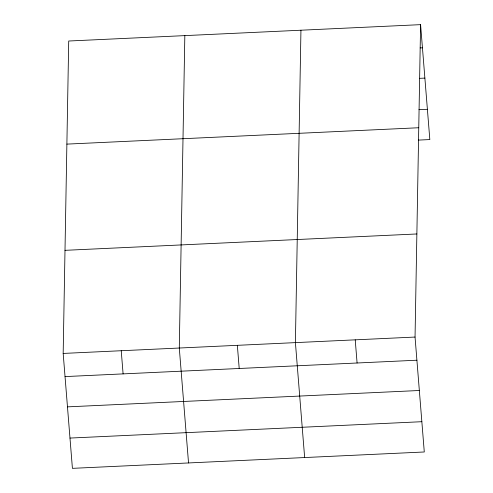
<?xml version="1.0" encoding="UTF-8"?>
<svg xmlns="http://www.w3.org/2000/svg" width="493" height="493" viewBox="0 0 493 493"><rect width="100%" height="100%" fill="white"/><g stroke="black" fill="none" stroke-linecap="round" stroke-linejoin="round"><path stroke-width="0.74" d="M420.584 24.65L415.044 337.058L424.288 451.982L72.416 468.35L63.172 353.432L68.712 41.018L420.584 24.65L429.828 139.568L418.323 140.104M184.832 35.619L179.292 348.027L188.536 462.945M300.946 30.215L295.406 342.623L304.649 457.547M420.147 47.913L422.446 47.809M419.512 78.338L424.88 78.091M418.958 109.68L427.394 109.292M66.882 144.116L418.754 127.742M65.002 250.333L416.868 233.965M63.172 353.432L415.044 337.058M65.033 376.59L416.905 360.217M67.473 406.867L419.34 390.499M69.981 438.067L421.854 421.7M355.225 339.843L357.086 363.002M237.349 345.328L239.21 368.487M121.229 350.726L123.096 373.885"/></g></svg>
